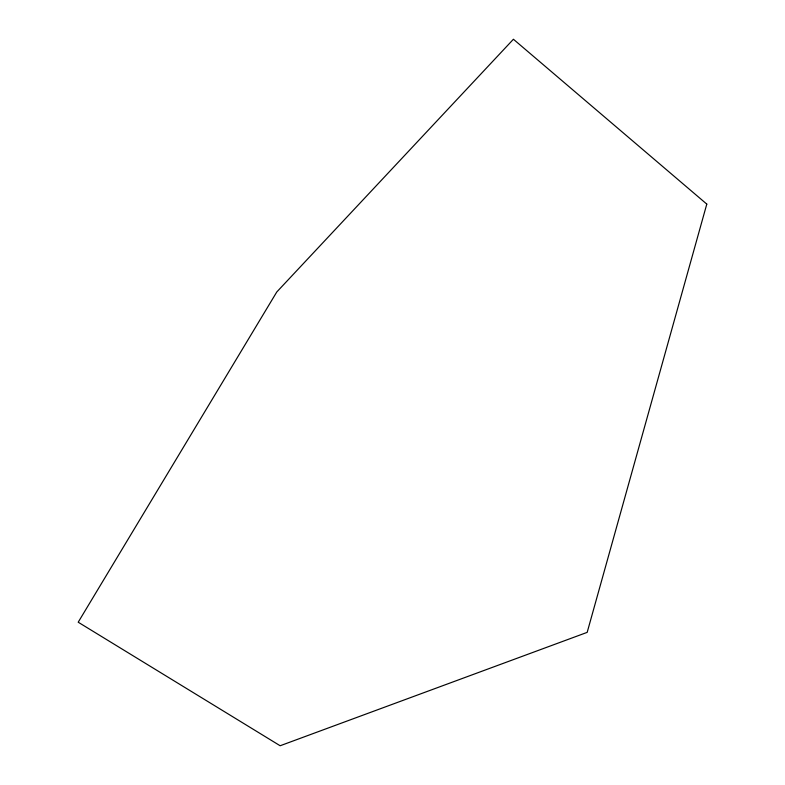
<?xml version="1.0" encoding="UTF-8"?>
<svg xmlns="http://www.w3.org/2000/svg" width="785" height="785" viewBox="0 0 785 785"><rect width="100%" height="100%" fill="white"/><g stroke="black" fill="none" stroke-linecap="round" stroke-linejoin="round"><path stroke-width="1.18" d="M706.794 204.1L587.18 632.367L280.147 745.75L78.206 622.211L276.781 291.981L513.419 39.25L706.794 204.1"/></g></svg>
